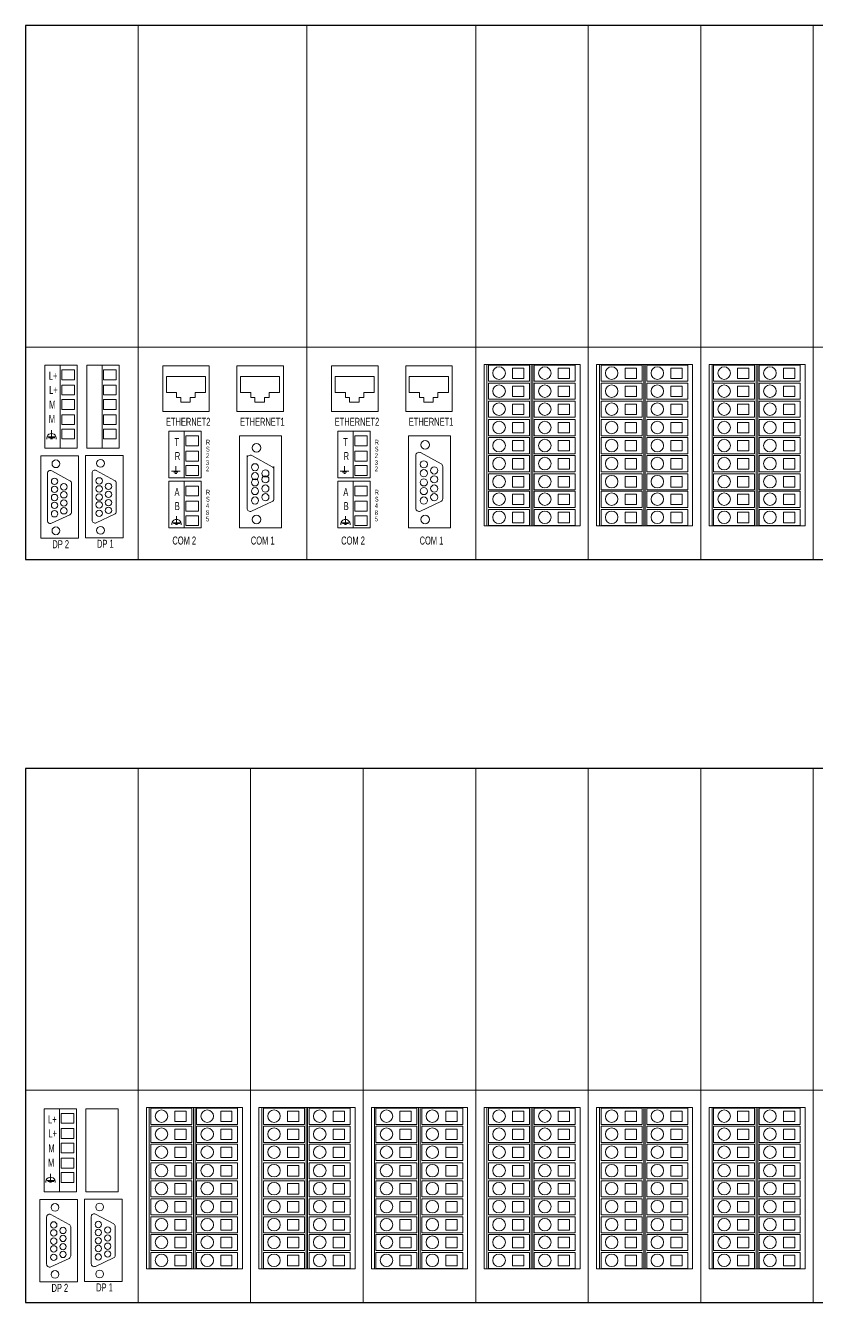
# Model space of a CAD drawing. Header units: millimetres. Extents: x 33157 to 59611, y -29750 to 1750.
# Drawn here: x 55555.8 to 55802.1, y 843 to 1240 of the extents above; entities that cross this region are included whole.
import ezdxf

# ---------------------------------------------------------------- set-up
doc = ezdxf.new("R2010")
doc.units = ezdxf.units.MM
doc.layers.get('0').update_dxf_attribs({"lineweight": 18})
doc.layers.add('细实线', color=7, linetype='Continuous', lineweight=20)
doc.styles.add('HZ', font='arial.ttf')

msp = doc.modelspace()

# ---------------------------------------------------------------- linework, layer by layer
for p, q in [((55590.8, 1240.01), (55590.8, 1074.01)), ((55643.3, 1240.01), (55643.3, 1074.01)), ((55695.8, 1240.01), (55695.8, 1074.01)), ((55730.8, 1240.01), (55730.8, 1074.01)), ((55765.8, 1240.01), (55765.8, 1074.01)), ((55765.8, 1240.01), (55765.8, 1074.01)), ((55800.8, 1240.01), (55800.8, 1074.01)), ((55555.8, 1140.01), (55975.8, 1140.01)), ((55566.62, 1134.44), (55566.62, 1108.63)), ((55579.59, 1134.44), (55579.59, 1108.63)), ((55699.3, 1134.61), (55713.05, 1134.61)), ((55699.3, 1134.61), (55699.3, 1084.47)), ((55713.05, 1134.61), (55713.05, 1084.47)), ((55713.05, 1134.61), (55726.79, 1134.61)), ((55713.53, 1134.61), (55713.53, 1084.47)), ((55734.3, 1134.61), (55734.3, 1084.47)), ((55734.3, 1134.61), (55748.05, 1134.61)), ((55748.05, 1134.61), (55761.79, 1134.61)), ((55748.05, 1134.61), (55748.05, 1084.47)), ((55748.53, 1134.61), (55748.53, 1084.47)), ((55769.3, 1134.61), (55769.3, 1084.47)), ((55769.3, 1134.61), (55783.05, 1134.61)), ((55783.05, 1134.61), (55796.79, 1134.61)), ((55783.05, 1134.61), (55783.05, 1084.47)), ((55783.53, 1134.61), (55783.53, 1084.47)), ((55611.76, 1130.92), (55599.6, 1130.92)), ((55599.6, 1130.92), (55599.6, 1125.9)), ((55611.76, 1125.9), (55611.76, 1130.92)), ((55622.65, 1130.92), (55622.65, 1125.9)), ((55634.81, 1130.92), (55622.65, 1130.92)), ((55634.81, 1125.9), (55634.81, 1130.92)), ((55652.1, 1130.92), (55652.1, 1125.9)), ((55664.26, 1130.92), (55652.1, 1130.92)), ((55664.26, 1125.9), (55664.26, 1130.92)), ((55687.31, 1130.92), (55675.15, 1130.92)), ((55675.15, 1130.92), (55675.15, 1125.9)), ((55687.31, 1125.9), (55687.31, 1130.92)), ((55599.6, 1125.9), (55602.79, 1125.9)), ((55602.79, 1125.9), (55602.79, 1124.38)), ((55602.79, 1124.38), (55604.08, 1124.38)), ((55604.08, 1124.38), (55604.08, 1122.9)), ((55607.05, 1124.38), (55608.53, 1124.38)), ((55607.05, 1122.9), (55607.05, 1124.38)), ((55608.53, 1125.9), (55611.76, 1125.9)), ((55608.53, 1124.38), (55608.53, 1125.9)), ((55622.65, 1125.9), (55625.84, 1125.9)), ((55625.84, 1125.9), (55625.84, 1124.38)), ((55625.84, 1124.38), (55627.13, 1124.38)), ((55627.13, 1124.38), (55627.13, 1122.9)), ((55630.1, 1122.9), (55630.1, 1124.38)), ((55630.1, 1124.38), (55631.58, 1124.38)), ((55631.58, 1124.38), (55631.58, 1125.9)), ((55631.58, 1125.9), (55634.81, 1125.9)), ((55652.1, 1125.9), (55655.29, 1125.9)), ((55655.29, 1125.9), (55655.29, 1124.38)), ((55655.29, 1124.38), (55656.58, 1124.38)), ((55656.58, 1124.38), (55656.58, 1122.9)), ((55659.55, 1122.9), (55659.55, 1124.38)), ((55659.55, 1124.38), (55661.03, 1124.38)), ((55661.03, 1124.38), (55661.03, 1125.9)), ((55661.03, 1125.9), (55664.26, 1125.9)), ((55675.15, 1125.9), (55678.34, 1125.9)), ((55678.34, 1125.9), (55678.34, 1124.38)), ((55678.34, 1124.38), (55679.63, 1124.38)), ((55679.63, 1124.38), (55679.63, 1122.9)), ((55682.6, 1124.38), (55684.08, 1124.38)), ((55682.6, 1122.9), (55682.6, 1124.38)), ((55684.08, 1125.9), (55687.31, 1125.9)), ((55684.08, 1124.38), (55684.08, 1125.9)), ((55604.08, 1122.9), (55607.05, 1122.9)), ((55627.13, 1122.9), (55630.1, 1122.9)), ((55656.58, 1122.9), (55659.55, 1122.9)), ((55679.63, 1122.9), (55682.6, 1122.9)), ((55562.68, 1112.13), (55565.05, 1112.13)), ((55562.95, 1111.83), (55564.87, 1111.83)), ((55563.86, 1112.13), (55563.86, 1114.19)), ((55605.16, 1113.87), (55605.16, 1099.38)), ((55657.66, 1113.87), (55657.66, 1099.38)), ((55563.55, 1111.55), (55564.19, 1111.55)), ((55624.69, 1106.33), (55624.69, 1089.93)), ((55626.17, 1106.28), (55632.53, 1102.83)), ((55677.19, 1106.33), (55677.19, 1089.93)), ((55678.67, 1107.21), (55685.03, 1103.76)), ((55562.62, 1100.75), (55562.62, 1086.07)), ((55563.94, 1101.54), (55569.63, 1098.45)), ((55576.5, 1100.89), (55576.5, 1086.2)), ((55577.82, 1101.67), (55583.52, 1098.58)), ((55603.86, 1101.48), (55601.17, 1101.48)), ((55601.88, 1101.16), (55603.16, 1101.16)), ((55602.26, 1100.71), (55602.84, 1100.71)), ((55602.52, 1103.01), (55602.52, 1101.48)), ((55602.52, 1101.48), (55603.86, 1101.48)), ((55633.05, 1092.88), (55633.05, 1102.88)), ((55656.36, 1101.48), (55653.67, 1101.48)), ((55654.38, 1101.16), (55655.66, 1101.16)), ((55654.76, 1100.71), (55655.34, 1100.71)), ((55655.02, 1103.01), (55655.02, 1101.48)), ((55655.02, 1101.48), (55656.36, 1101.48)), ((55685.55, 1092.88), (55685.55, 1102.88)), ((55570.1, 1088.72), (55570.1, 1097.66)), ((55583.98, 1088.85), (55583.98, 1097.8)), ((55600.39, 1099.38), (55610.45, 1099.38)), ((55605.16, 1098.3), (55605.16, 1083.82)), ((55652.89, 1099.38), (55662.95, 1099.38)), ((55657.66, 1098.3), (55657.66, 1083.82)), ((55626.11, 1089.02), (55632.47, 1091.98)), ((55678.61, 1089.02), (55684.97, 1091.98)), ((55577.77, 1085.39), (55583.47, 1088.04)), ((55563.89, 1085.26), (55569.58, 1087.9)), ((55601.59, 1085.43), (55603.96, 1085.43)), ((55601.86, 1085.13), (55603.78, 1085.13)), ((55602.46, 1084.85), (55603.1, 1084.85)), ((55602.77, 1085.43), (55602.77, 1087.49)), ((55654.09, 1085.43), (55656.46, 1085.43)), ((55654.36, 1085.13), (55656.28, 1085.13)), ((55654.96, 1084.85), (55655.6, 1084.85)), ((55655.27, 1085.43), (55655.27, 1087.49)), ((55600.39, 1083.82), (55610.45, 1083.82)), ((55652.89, 1083.82), (55662.95, 1083.82)), ((55555.8, 1074.01), (55593.8, 1074.01)), ((55590.8, 1008.96), (55590.8, 842.96)), ((55625.8, 1008.96), (55625.8, 842.96)), ((55660.8, 1008.96), (55660.8, 842.96)), ((55660.8, 1008.96), (55660.8, 842.96)), ((55660.8, 1008.96), (55660.8, 842.96)), ((55695.8, 1008.96), (55695.8, 842.96)), ((55730.8, 1008.96), (55730.8, 842.96)), ((55730.8, 1008.96), (55730.8, 842.96)), ((55765.8, 1008.96), (55765.8, 842.96)), ((55800.8, 1008.96), (55800.8, 842.96)), ((55800.8, 1008.96), (55800.8, 842.96)), ((55555.8, 908.96), (55940.8, 908.96)), ((55566.36, 903.22), (55566.36, 877.41)), ((55594.3, 903.55), (55594.3, 853.41)), ((55594.3, 903.55), (55608.05, 903.55)), ((55608.05, 903.55), (55621.79, 903.55)), ((55608.05, 903.55), (55608.05, 853.41)), ((55608.53, 903.55), (55608.53, 853.41)), ((55629.3, 903.55), (55643.05, 903.55)), ((55629.3, 903.55), (55629.3, 853.41)), ((55643.05, 903.55), (55643.05, 853.41)), ((55643.05, 903.55), (55656.79, 903.55)), ((55643.53, 903.55), (55643.53, 853.41)), ((55664.3, 903.55), (55678.05, 903.55)), ((55664.3, 903.55), (55664.3, 853.41)), ((55678.05, 903.55), (55678.05, 853.41)), ((55678.05, 903.55), (55691.79, 903.55)), ((55678.53, 903.55), (55678.53, 853.41)), ((55699.3, 903.55), (55699.3, 853.41)), ((55699.3, 903.55), (55713.05, 903.55)), ((55713.05, 903.55), (55726.79, 903.55)), ((55713.05, 903.55), (55713.05, 853.41)), ((55713.53, 903.55), (55713.53, 853.41)), ((55734.3, 903.55), (55734.3, 853.41)), ((55734.3, 903.55), (55748.05, 903.55)), ((55748.05, 903.55), (55761.79, 903.55)), ((55748.05, 903.55), (55748.05, 853.41)), ((55748.53, 903.55), (55748.53, 853.41)), ((55769.3, 903.55), (55769.3, 853.41)), ((55769.3, 903.55), (55783.05, 903.55)), ((55783.05, 903.55), (55796.79, 903.55)), ((55783.05, 903.55), (55783.05, 853.41)), ((55783.53, 903.55), (55783.53, 853.41)), ((55563.6, 880.91), (55563.6, 882.97)), ((55562.42, 880.91), (55564.8, 880.91)), ((55562.69, 880.61), (55564.61, 880.61)), ((55563.29, 880.33), (55563.93, 880.33)), ((55563.68, 870.32), (55569.38, 867.23)), ((55576.24, 869.66), (55576.24, 854.98)), ((55577.57, 870.45), (55583.26, 867.36)), ((55562.36, 869.53), (55562.36, 854.85)), ((55569.84, 857.49), (55569.84, 866.44)), ((55583.73, 857.63), (55583.73, 866.57)), ((55563.63, 854.03), (55569.33, 856.68)), ((55577.52, 854.17), (55583.21, 856.82)), ((55555.8, 842.96), (55593.8, 842.96))]:
    msp.add_line(p, q)
at = {"lineweight": 30}
for points in [[(55975.8, 1240.01), (55555.8, 1240.01), (55555.8, 1074.01), (55975.8, 1074.01)], [(55940.8, 1008.96), (55555.8, 1008.96), (55555.8, 842.96), (55940.8, 842.96)]]:
    msp.add_lwpolyline(points, dxfattribs=at)
for points in [[(55561.85, 1134.44), (55561.85, 1108.63), (55571.91, 1108.63), (55571.91, 1134.44)], [(55567.13, 1132.97), (55567.13, 1129.9), (55571.06, 1129.9), (55571.06, 1132.97)], [(55574.82, 1134.44), (55574.82, 1108.63), (55584.89, 1108.63), (55584.89, 1134.44)], [(55580.1, 1132.97), (55580.1, 1129.9), (55584.03, 1129.9), (55584.03, 1132.97)], [(55598.51, 1134.18), (55598.51, 1119.96), (55612.93, 1119.96), (55612.93, 1134.18)], [(55621.56, 1134.18), (55621.56, 1119.96), (55635.98, 1119.96), (55635.98, 1134.18)], [(55651.01, 1134.18), (55651.01, 1119.96), (55665.43, 1119.96), (55665.43, 1134.18)], [(55674.06, 1134.18), (55674.06, 1119.96), (55688.48, 1119.96), (55688.48, 1134.18)], [(55698.39, 1134.61), (55698.39, 1084.47), (55728.27, 1084.47), (55728.27, 1134.61)], [(55699.78, 1134.4), (55699.78, 1129.4), (55712.53, 1129.4), (55712.53, 1134.4)], [(55707.26, 1133.5), (55707.26, 1130.25), (55710.78, 1130.25), (55710.78, 1133.5)], [(55714.01, 1134.4), (55714.01, 1129.4), (55726.76, 1129.4), (55726.76, 1134.4)], [(55721.49, 1133.5), (55721.49, 1130.25), (55725.01, 1130.25), (55725.01, 1133.5)], [(55733.39, 1134.61), (55733.39, 1084.47), (55763.27, 1084.47), (55763.27, 1134.61)], [(55734.78, 1134.4), (55734.78, 1129.4), (55747.53, 1129.4), (55747.53, 1134.4)], [(55742.26, 1133.5), (55742.26, 1130.25), (55745.78, 1130.25), (55745.78, 1133.5)], [(55749.01, 1134.4), (55749.01, 1129.4), (55761.76, 1129.4), (55761.76, 1134.4)], [(55756.49, 1133.5), (55756.49, 1130.25), (55760.01, 1130.25), (55760.01, 1133.5)], [(55768.39, 1134.61), (55768.39, 1084.47), (55798.27, 1084.47), (55798.27, 1134.61)], [(55769.78, 1134.4), (55769.78, 1129.4), (55782.53, 1129.4), (55782.53, 1134.4)], [(55777.26, 1133.5), (55777.26, 1130.25), (55780.78, 1130.25), (55780.78, 1133.5)], [(55784.01, 1134.4), (55784.01, 1129.4), (55796.76, 1129.4), (55796.76, 1134.4)], [(55791.49, 1133.5), (55791.49, 1130.25), (55795.01, 1130.25), (55795.01, 1133.5)], [(55567.13, 1128.23), (55567.13, 1125.15), (55571.06, 1125.15), (55571.06, 1128.23)], [(55580.1, 1128.23), (55580.1, 1125.15), (55584.03, 1125.15), (55584.03, 1128.23)], [(55699.78, 1128.8), (55699.78, 1123.8), (55712.53, 1123.8), (55712.53, 1128.8)], [(55707.26, 1127.9), (55707.26, 1124.65), (55710.78, 1124.65), (55710.78, 1127.9)], [(55714.01, 1128.8), (55714.01, 1123.8), (55726.76, 1123.8), (55726.76, 1128.8)], [(55721.49, 1127.9), (55721.49, 1124.65), (55725.01, 1124.65), (55725.01, 1127.9)], [(55734.78, 1128.8), (55734.78, 1123.8), (55747.53, 1123.8), (55747.53, 1128.8)], [(55742.26, 1127.9), (55742.26, 1124.65), (55745.78, 1124.65), (55745.78, 1127.9)], [(55749.01, 1128.8), (55749.01, 1123.8), (55761.76, 1123.8), (55761.76, 1128.8)], [(55756.49, 1127.9), (55756.49, 1124.65), (55760.01, 1124.65), (55760.01, 1127.9)], [(55769.78, 1128.8), (55769.78, 1123.8), (55782.53, 1123.8), (55782.53, 1128.8)], [(55777.26, 1127.9), (55777.26, 1124.65), (55780.78, 1124.65), (55780.78, 1127.9)], [(55784.01, 1128.8), (55784.01, 1123.8), (55796.76, 1123.8), (55796.76, 1128.8)], [(55791.49, 1127.9), (55791.49, 1124.65), (55795.01, 1124.65), (55795.01, 1127.9)], [(55567.13, 1123.74), (55567.13, 1120.67), (55571.06, 1120.67), (55571.06, 1123.74)], [(55580.1, 1123.74), (55580.1, 1120.67), (55584.03, 1120.67), (55584.03, 1123.74)], [(55699.78, 1123.2), (55699.78, 1118.2), (55712.53, 1118.2), (55712.53, 1123.2)], [(55707.26, 1122.3), (55707.26, 1119.05), (55710.78, 1119.05), (55710.78, 1122.3)], [(55714.01, 1123.2), (55714.01, 1118.2), (55726.76, 1118.2), (55726.76, 1123.2)], [(55721.49, 1122.3), (55721.49, 1119.05), (55725.01, 1119.05), (55725.01, 1122.3)], [(55734.78, 1123.2), (55734.78, 1118.2), (55747.53, 1118.2), (55747.53, 1123.2)], [(55742.26, 1122.3), (55742.26, 1119.05), (55745.78, 1119.05), (55745.78, 1122.3)], [(55749.01, 1123.2), (55749.01, 1118.2), (55761.76, 1118.2), (55761.76, 1123.2)], [(55756.49, 1122.3), (55756.49, 1119.05), (55760.01, 1119.05), (55760.01, 1122.3)], [(55769.78, 1123.2), (55769.78, 1118.2), (55782.53, 1118.2), (55782.53, 1123.2)], [(55777.26, 1122.3), (55777.26, 1119.05), (55780.78, 1119.05), (55780.78, 1122.3)], [(55784.01, 1123.2), (55784.01, 1118.2), (55796.76, 1118.2), (55796.76, 1123.2)], [(55791.49, 1122.3), (55791.49, 1119.05), (55795.01, 1119.05), (55795.01, 1122.3)], [(55567.13, 1119), (55567.13, 1115.92), (55571.06, 1115.92), (55571.06, 1119)], [(55580.1, 1119), (55580.1, 1115.92), (55584.03, 1115.92), (55584.03, 1119)], [(55699.78, 1117.47), (55699.78, 1112.47), (55712.53, 1112.47), (55712.53, 1117.47)], [(55707.26, 1116.57), (55707.26, 1113.32), (55710.78, 1113.32), (55710.78, 1116.57)], [(55714.01, 1117.47), (55714.01, 1112.47), (55726.76, 1112.47), (55726.76, 1117.47)], [(55721.49, 1116.57), (55721.49, 1113.32), (55725.01, 1113.32), (55725.01, 1116.57)], [(55734.78, 1117.47), (55734.78, 1112.47), (55747.53, 1112.47), (55747.53, 1117.47)], [(55742.26, 1116.57), (55742.26, 1113.32), (55745.78, 1113.32), (55745.78, 1116.57)], [(55749.01, 1117.47), (55749.01, 1112.47), (55761.76, 1112.47), (55761.76, 1117.47)], [(55756.49, 1116.57), (55756.49, 1113.32), (55760.01, 1113.32), (55760.01, 1116.57)], [(55769.78, 1117.47), (55769.78, 1112.47), (55782.53, 1112.47), (55782.53, 1117.47)], [(55777.26, 1116.57), (55777.26, 1113.32), (55780.78, 1113.32), (55780.78, 1116.57)], [(55784.01, 1117.47), (55784.01, 1112.47), (55796.76, 1112.47), (55796.76, 1117.47)], [(55791.49, 1116.57), (55791.49, 1113.32), (55795.01, 1113.32), (55795.01, 1116.57)], [(55567.13, 1114.56), (55567.13, 1111.48), (55571.06, 1111.48), (55571.06, 1114.56)], [(55580.1, 1114.56), (55580.1, 1111.48), (55584.03, 1111.48), (55584.03, 1114.56)], [(55605.67, 1112.4), (55605.67, 1109.32), (55609.6, 1109.32), (55609.6, 1112.4)], [(55622.37, 1112.42), (55635.45, 1112.42), (55635.45, 1083.82), (55622.37, 1083.82)], [(55658.17, 1112.4), (55658.17, 1109.32), (55662.1, 1109.32), (55662.1, 1112.4)], [(55674.87, 1112.42), (55687.95, 1112.42), (55687.95, 1083.82), (55674.87, 1083.82)], [(55699.78, 1111.87), (55699.78, 1106.87), (55712.53, 1106.87), (55712.53, 1111.87)], [(55714.01, 1111.87), (55714.01, 1106.87), (55726.76, 1106.87), (55726.76, 1111.87)], [(55734.78, 1111.87), (55734.78, 1106.87), (55747.53, 1106.87), (55747.53, 1111.87)], [(55749.01, 1111.87), (55749.01, 1106.87), (55761.76, 1106.87), (55761.76, 1111.87)], [(55769.78, 1111.87), (55769.78, 1106.87), (55782.53, 1106.87), (55782.53, 1111.87)], [(55784.01, 1111.87), (55784.01, 1106.87), (55796.76, 1106.87), (55796.76, 1111.87)], [(55707.26, 1110.97), (55707.26, 1107.72), (55710.78, 1107.72), (55710.78, 1110.97)], [(55721.49, 1110.97), (55721.49, 1107.72), (55725.01, 1107.72), (55725.01, 1110.97)], [(55742.26, 1110.97), (55742.26, 1107.72), (55745.78, 1107.72), (55745.78, 1110.97)], [(55756.49, 1110.97), (55756.49, 1107.72), (55760.01, 1107.72), (55760.01, 1110.97)], [(55777.26, 1110.97), (55777.26, 1107.72), (55780.78, 1107.72), (55780.78, 1110.97)], [(55791.49, 1110.97), (55791.49, 1107.72), (55795.01, 1107.72), (55795.01, 1110.97)], [(55560.54, 1106.21), (55572.25, 1106.21), (55572.25, 1080.6), (55560.54, 1080.6)], [(55574.42, 1106.34), (55586.13, 1106.34), (55586.13, 1080.73), (55574.42, 1080.73)], [(55605.67, 1107.65), (55605.67, 1104.58), (55609.6, 1104.58), (55609.6, 1107.65)], [(55658.17, 1107.65), (55658.17, 1104.58), (55662.1, 1104.58), (55662.1, 1107.65)], [(55699.78, 1106.27), (55699.78, 1101.27), (55712.53, 1101.27), (55712.53, 1106.27)], [(55707.26, 1105.37), (55707.26, 1102.12), (55710.78, 1102.12), (55710.78, 1105.37)], [(55714.01, 1106.27), (55714.01, 1101.27), (55726.76, 1101.27), (55726.76, 1106.27)], [(55721.49, 1105.37), (55721.49, 1102.12), (55725.01, 1102.12), (55725.01, 1105.37)], [(55734.78, 1106.27), (55734.78, 1101.27), (55747.53, 1101.27), (55747.53, 1106.27)], [(55742.26, 1105.37), (55742.26, 1102.12), (55745.78, 1102.12), (55745.78, 1105.37)], [(55749.01, 1106.27), (55749.01, 1101.27), (55761.76, 1101.27), (55761.76, 1106.27)], [(55756.49, 1105.37), (55756.49, 1102.12), (55760.01, 1102.12), (55760.01, 1105.37)], [(55769.78, 1106.27), (55769.78, 1101.27), (55782.53, 1101.27), (55782.53, 1106.27)], [(55777.26, 1105.37), (55777.26, 1102.12), (55780.78, 1102.12), (55780.78, 1105.37)], [(55784.01, 1106.27), (55784.01, 1101.27), (55796.76, 1101.27), (55796.76, 1106.27)], [(55791.49, 1105.37), (55791.49, 1102.12), (55795.01, 1102.12), (55795.01, 1105.37)], [(55605.67, 1103.17), (55605.67, 1100.09), (55609.6, 1100.09), (55609.6, 1103.17)], [(55658.17, 1103.17), (55658.17, 1100.09), (55662.1, 1100.09), (55662.1, 1103.17)], [(55699.78, 1100.66), (55699.78, 1095.66), (55712.53, 1095.66), (55712.53, 1100.66)], [(55714.01, 1100.66), (55714.01, 1095.66), (55726.76, 1095.66), (55726.76, 1100.66)], [(55734.78, 1100.66), (55734.78, 1095.66), (55747.53, 1095.66), (55747.53, 1100.66)], [(55749.01, 1100.66), (55749.01, 1095.66), (55761.76, 1095.66), (55761.76, 1100.66)], [(55769.78, 1100.66), (55769.78, 1095.66), (55782.53, 1095.66), (55782.53, 1100.66)], [(55784.01, 1100.66), (55784.01, 1095.66), (55796.76, 1095.66), (55796.76, 1100.66)], [(55605.67, 1096.83), (55605.67, 1093.76), (55609.6, 1093.76), (55609.6, 1096.83)], [(55658.17, 1096.83), (55658.17, 1093.76), (55662.1, 1093.76), (55662.1, 1096.83)], [(55707.26, 1099.76), (55707.26, 1096.51), (55710.78, 1096.51), (55710.78, 1099.76)], [(55721.49, 1099.76), (55721.49, 1096.51), (55725.01, 1096.51), (55725.01, 1099.76)], [(55742.26, 1099.76), (55742.26, 1096.51), (55745.78, 1096.51), (55745.78, 1099.76)], [(55756.49, 1099.76), (55756.49, 1096.51), (55760.01, 1096.51), (55760.01, 1099.76)], [(55777.26, 1099.76), (55777.26, 1096.51), (55780.78, 1096.51), (55780.78, 1099.76)], [(55791.49, 1099.76), (55791.49, 1096.51), (55795.01, 1096.51), (55795.01, 1099.76)], [(55605.67, 1092.09), (55605.67, 1089.01), (55609.6, 1089.01), (55609.6, 1092.09)], [(55658.17, 1092.09), (55658.17, 1089.01), (55662.1, 1089.01), (55662.1, 1092.09)], [(55699.78, 1095.19), (55699.78, 1090.19), (55712.53, 1090.19), (55712.53, 1095.19)], [(55707.26, 1094.3), (55707.26, 1091.04), (55710.78, 1091.04), (55710.78, 1094.3)], [(55714.01, 1095.19), (55714.01, 1090.19), (55726.76, 1090.19), (55726.76, 1095.19)], [(55721.49, 1094.3), (55721.49, 1091.04), (55725.01, 1091.04), (55725.01, 1094.3)], [(55734.78, 1095.19), (55734.78, 1090.19), (55747.53, 1090.19), (55747.53, 1095.19)], [(55742.26, 1094.3), (55742.26, 1091.04), (55745.78, 1091.04), (55745.78, 1094.3)], [(55749.01, 1095.19), (55749.01, 1090.19), (55761.76, 1090.19), (55761.76, 1095.19)], [(55756.49, 1094.3), (55756.49, 1091.04), (55760.01, 1091.04), (55760.01, 1094.3)], [(55769.78, 1095.19), (55769.78, 1090.19), (55782.53, 1090.19), (55782.53, 1095.19)], [(55777.26, 1094.3), (55777.26, 1091.04), (55780.78, 1091.04), (55780.78, 1094.3)], [(55784.01, 1095.19), (55784.01, 1090.19), (55796.76, 1090.19), (55796.76, 1095.19)], [(55791.49, 1094.3), (55791.49, 1091.04), (55795.01, 1091.04), (55795.01, 1094.3)], [(55699.78, 1089.57), (55699.78, 1084.57), (55712.53, 1084.57), (55712.53, 1089.57)], [(55707.26, 1088.67), (55707.26, 1085.42), (55710.78, 1085.42), (55710.78, 1088.67)], [(55714.01, 1089.57), (55714.01, 1084.57), (55726.76, 1084.57), (55726.76, 1089.57)], [(55721.49, 1088.67), (55721.49, 1085.42), (55725.01, 1085.42), (55725.01, 1088.67)], [(55734.78, 1089.57), (55734.78, 1084.57), (55747.53, 1084.57), (55747.53, 1089.57)], [(55742.26, 1088.67), (55742.26, 1085.42), (55745.78, 1085.42), (55745.78, 1088.67)], [(55749.01, 1089.57), (55749.01, 1084.57), (55761.76, 1084.57), (55761.76, 1089.57)], [(55756.49, 1088.67), (55756.49, 1085.42), (55760.01, 1085.42), (55760.01, 1088.67)], [(55769.78, 1089.57), (55769.78, 1084.57), (55782.53, 1084.57), (55782.53, 1089.57)], [(55777.26, 1088.67), (55777.26, 1085.42), (55780.78, 1085.42), (55780.78, 1088.67)], [(55784.01, 1089.57), (55784.01, 1084.57), (55796.76, 1084.57), (55796.76, 1089.57)], [(55791.49, 1088.67), (55791.49, 1085.42), (55795.01, 1085.42), (55795.01, 1088.67)], [(55605.67, 1087.6), (55605.67, 1084.53), (55609.6, 1084.53), (55609.6, 1087.6)], [(55658.17, 1087.6), (55658.17, 1084.53), (55662.1, 1084.53), (55662.1, 1087.6)], [(55561.59, 903.22), (55561.59, 877.41), (55571.66, 877.41), (55571.66, 903.22)], [(55566.87, 901.75), (55566.87, 898.67), (55570.8, 898.67), (55570.8, 901.75)], [(55574.57, 903.22), (55574.57, 877.41), (55584.63, 877.41), (55584.63, 903.22)], [(55593.39, 903.55), (55593.39, 853.41), (55623.27, 853.41), (55623.27, 903.55)], [(55594.78, 903.35), (55594.78, 898.35), (55607.53, 898.35), (55607.53, 903.35)], [(55602.26, 902.45), (55602.26, 899.2), (55605.78, 899.2), (55605.78, 902.45)], [(55609.01, 903.35), (55609.01, 898.35), (55621.76, 898.35), (55621.76, 903.35)], [(55616.49, 902.45), (55616.49, 899.2), (55620.01, 899.2), (55620.01, 902.45)], [(55628.39, 903.55), (55628.39, 853.41), (55658.27, 853.41), (55658.27, 903.55)], [(55629.78, 903.35), (55629.78, 898.35), (55642.53, 898.35), (55642.53, 903.35)], [(55637.26, 902.45), (55637.26, 899.2), (55640.78, 899.2), (55640.78, 902.45)], [(55644.01, 903.35), (55644.01, 898.35), (55656.76, 898.35), (55656.76, 903.35)], [(55651.49, 902.45), (55651.49, 899.2), (55655.01, 899.2), (55655.01, 902.45)], [(55663.39, 903.55), (55663.39, 853.41), (55693.27, 853.41), (55693.27, 903.55)], [(55664.78, 903.35), (55664.78, 898.35), (55677.53, 898.35), (55677.53, 903.35)], [(55672.26, 902.45), (55672.26, 899.2), (55675.78, 899.2), (55675.78, 902.45)], [(55679.01, 903.35), (55679.01, 898.35), (55691.76, 898.35), (55691.76, 903.35)], [(55686.49, 902.45), (55686.49, 899.2), (55690.01, 899.2), (55690.01, 902.45)], [(55698.39, 903.55), (55698.39, 853.41), (55728.27, 853.41), (55728.27, 903.55)], [(55699.78, 903.35), (55699.78, 898.35), (55712.53, 898.35), (55712.53, 903.35)], [(55707.26, 902.45), (55707.26, 899.2), (55710.78, 899.2), (55710.78, 902.45)], [(55714.01, 903.35), (55714.01, 898.35), (55726.76, 898.35), (55726.76, 903.35)], [(55721.49, 902.45), (55721.49, 899.2), (55725.01, 899.2), (55725.01, 902.45)], [(55733.39, 903.55), (55733.39, 853.41), (55763.27, 853.41), (55763.27, 903.55)], [(55734.78, 903.35), (55734.78, 898.35), (55747.53, 898.35), (55747.53, 903.35)], [(55742.26, 902.45), (55742.26, 899.2), (55745.78, 899.2), (55745.78, 902.45)], [(55749.01, 903.35), (55749.01, 898.35), (55761.76, 898.35), (55761.76, 903.35)], [(55756.49, 902.45), (55756.49, 899.2), (55760.01, 899.2), (55760.01, 902.45)], [(55768.39, 903.55), (55768.39, 853.41), (55798.27, 853.41), (55798.27, 903.55)], [(55769.78, 903.35), (55769.78, 898.35), (55782.53, 898.35), (55782.53, 903.35)], [(55777.26, 902.45), (55777.26, 899.2), (55780.78, 899.2), (55780.78, 902.45)], [(55784.01, 903.35), (55784.01, 898.35), (55796.76, 898.35), (55796.76, 903.35)], [(55791.49, 902.45), (55791.49, 899.2), (55795.01, 899.2), (55795.01, 902.45)], [(55594.78, 897.75), (55594.78, 892.75), (55607.53, 892.75), (55607.53, 897.75)], [(55609.01, 897.75), (55609.01, 892.75), (55621.76, 892.75), (55621.76, 897.75)], [(55629.78, 897.75), (55629.78, 892.75), (55642.53, 892.75), (55642.53, 897.75)], [(55644.01, 897.75), (55644.01, 892.75), (55656.76, 892.75), (55656.76, 897.75)], [(55664.78, 897.75), (55664.78, 892.75), (55677.53, 892.75), (55677.53, 897.75)], [(55679.01, 897.75), (55679.01, 892.75), (55691.76, 892.75), (55691.76, 897.75)], [(55699.78, 897.75), (55699.78, 892.75), (55712.53, 892.75), (55712.53, 897.75)], [(55714.01, 897.75), (55714.01, 892.75), (55726.76, 892.75), (55726.76, 897.75)], [(55734.78, 897.75), (55734.78, 892.75), (55747.53, 892.75), (55747.53, 897.75)], [(55749.01, 897.75), (55749.01, 892.75), (55761.76, 892.75), (55761.76, 897.75)], [(55769.78, 897.75), (55769.78, 892.75), (55782.53, 892.75), (55782.53, 897.75)], [(55784.01, 897.75), (55784.01, 892.75), (55796.76, 892.75), (55796.76, 897.75)], [(55566.87, 897.01), (55566.87, 893.93), (55570.8, 893.93), (55570.8, 897.01)], [(55602.26, 896.85), (55602.26, 893.6), (55605.78, 893.6), (55605.78, 896.85)], [(55616.49, 896.85), (55616.49, 893.6), (55620.01, 893.6), (55620.01, 896.85)], [(55637.26, 896.85), (55637.26, 893.6), (55640.78, 893.6), (55640.78, 896.85)], [(55651.49, 896.85), (55651.49, 893.6), (55655.01, 893.6), (55655.01, 896.85)], [(55672.26, 896.85), (55672.26, 893.6), (55675.78, 893.6), (55675.78, 896.85)], [(55686.49, 896.85), (55686.49, 893.6), (55690.01, 893.6), (55690.01, 896.85)], [(55707.26, 896.85), (55707.26, 893.6), (55710.78, 893.6), (55710.78, 896.85)], [(55721.49, 896.85), (55721.49, 893.6), (55725.01, 893.6), (55725.01, 896.85)], [(55742.26, 896.85), (55742.26, 893.6), (55745.78, 893.6), (55745.78, 896.85)], [(55756.49, 896.85), (55756.49, 893.6), (55760.01, 893.6), (55760.01, 896.85)], [(55777.26, 896.85), (55777.26, 893.6), (55780.78, 893.6), (55780.78, 896.85)], [(55791.49, 896.85), (55791.49, 893.6), (55795.01, 893.6), (55795.01, 896.85)], [(55566.87, 892.52), (55566.87, 889.45), (55570.8, 889.45), (55570.8, 892.52)], [(55594.78, 892.15), (55594.78, 887.15), (55607.53, 887.15), (55607.53, 892.15)], [(55602.26, 891.25), (55602.26, 888), (55605.78, 888), (55605.78, 891.25)], [(55609.01, 892.15), (55609.01, 887.15), (55621.76, 887.15), (55621.76, 892.15)], [(55616.49, 891.25), (55616.49, 888), (55620.01, 888), (55620.01, 891.25)], [(55629.78, 892.15), (55629.78, 887.15), (55642.53, 887.15), (55642.53, 892.15)], [(55637.26, 891.25), (55637.26, 888), (55640.78, 888), (55640.78, 891.25)], [(55644.01, 892.15), (55644.01, 887.15), (55656.76, 887.15), (55656.76, 892.15)], [(55651.49, 891.25), (55651.49, 888), (55655.01, 888), (55655.01, 891.25)], [(55664.78, 892.15), (55664.78, 887.15), (55677.53, 887.15), (55677.53, 892.15)], [(55672.26, 891.25), (55672.26, 888), (55675.78, 888), (55675.78, 891.25)], [(55679.01, 892.15), (55679.01, 887.15), (55691.76, 887.15), (55691.76, 892.15)], [(55686.49, 891.25), (55686.49, 888), (55690.01, 888), (55690.01, 891.25)], [(55699.78, 892.15), (55699.78, 887.15), (55712.53, 887.15), (55712.53, 892.15)], [(55707.26, 891.25), (55707.26, 888), (55710.78, 888), (55710.78, 891.25)], [(55714.01, 892.15), (55714.01, 887.15), (55726.76, 887.15), (55726.76, 892.15)], [(55721.49, 891.25), (55721.49, 888), (55725.01, 888), (55725.01, 891.25)], [(55734.78, 892.15), (55734.78, 887.15), (55747.53, 887.15), (55747.53, 892.15)], [(55742.26, 891.25), (55742.26, 888), (55745.78, 888), (55745.78, 891.25)], [(55749.01, 892.15), (55749.01, 887.15), (55761.76, 887.15), (55761.76, 892.15)], [(55756.49, 891.25), (55756.49, 888), (55760.01, 888), (55760.01, 891.25)], [(55769.78, 892.15), (55769.78, 887.15), (55782.53, 887.15), (55782.53, 892.15)], [(55777.26, 891.25), (55777.26, 888), (55780.78, 888), (55780.78, 891.25)], [(55784.01, 892.15), (55784.01, 887.15), (55796.76, 887.15), (55796.76, 892.15)], [(55791.49, 891.25), (55791.49, 888), (55795.01, 888), (55795.01, 891.25)], [(55566.87, 887.78), (55566.87, 884.7), (55570.8, 884.7), (55570.8, 887.78)], [(55594.78, 886.42), (55594.78, 881.42), (55607.53, 881.42), (55607.53, 886.42)], [(55602.26, 885.52), (55602.26, 882.27), (55605.78, 882.27), (55605.78, 885.52)], [(55609.01, 886.42), (55609.01, 881.42), (55621.76, 881.42), (55621.76, 886.42)], [(55616.49, 885.52), (55616.49, 882.27), (55620.01, 882.27), (55620.01, 885.52)], [(55629.78, 886.42), (55629.78, 881.42), (55642.53, 881.42), (55642.53, 886.42)], [(55637.26, 885.52), (55637.26, 882.27), (55640.78, 882.27), (55640.78, 885.52)], [(55644.01, 886.42), (55644.01, 881.42), (55656.76, 881.42), (55656.76, 886.42)], [(55651.49, 885.52), (55651.49, 882.27), (55655.01, 882.27), (55655.01, 885.52)], [(55664.78, 886.42), (55664.78, 881.42), (55677.53, 881.42), (55677.53, 886.42)], [(55672.26, 885.52), (55672.26, 882.27), (55675.78, 882.27), (55675.78, 885.52)], [(55679.01, 886.42), (55679.01, 881.42), (55691.76, 881.42), (55691.76, 886.42)], [(55686.49, 885.52), (55686.49, 882.27), (55690.01, 882.27), (55690.01, 885.52)], [(55699.78, 886.42), (55699.78, 881.42), (55712.53, 881.42), (55712.53, 886.42)], [(55707.26, 885.52), (55707.26, 882.27), (55710.78, 882.27), (55710.78, 885.52)], [(55714.01, 886.42), (55714.01, 881.42), (55726.76, 881.42), (55726.76, 886.42)], [(55721.49, 885.52), (55721.49, 882.27), (55725.01, 882.27), (55725.01, 885.52)], [(55734.78, 886.42), (55734.78, 881.42), (55747.53, 881.42), (55747.53, 886.42)], [(55742.26, 885.52), (55742.26, 882.27), (55745.78, 882.27), (55745.78, 885.52)], [(55749.01, 886.42), (55749.01, 881.42), (55761.76, 881.42), (55761.76, 886.42)], [(55756.49, 885.52), (55756.49, 882.27), (55760.01, 882.27), (55760.01, 885.52)], [(55769.78, 886.42), (55769.78, 881.42), (55782.53, 881.42), (55782.53, 886.42)], [(55777.26, 885.52), (55777.26, 882.27), (55780.78, 882.27), (55780.78, 885.52)], [(55784.01, 886.42), (55784.01, 881.42), (55796.76, 881.42), (55796.76, 886.42)], [(55791.49, 885.52), (55791.49, 882.27), (55795.01, 882.27), (55795.01, 885.52)], [(55566.87, 883.34), (55566.87, 880.26), (55570.8, 880.26), (55570.8, 883.34)], [(55594.78, 880.82), (55594.78, 875.82), (55607.53, 875.82), (55607.53, 880.82)], [(55602.26, 879.92), (55602.26, 876.67), (55605.78, 876.67), (55605.78, 879.92)], [(55609.01, 880.82), (55609.01, 875.82), (55621.76, 875.82), (55621.76, 880.82)], [(55616.49, 879.92), (55616.49, 876.67), (55620.01, 876.67), (55620.01, 879.92)], [(55629.78, 880.82), (55629.78, 875.82), (55642.53, 875.82), (55642.53, 880.82)], [(55637.26, 879.92), (55637.26, 876.67), (55640.78, 876.67), (55640.78, 879.92)], [(55644.01, 880.82), (55644.01, 875.82), (55656.76, 875.82), (55656.76, 880.82)], [(55651.49, 879.92), (55651.49, 876.67), (55655.01, 876.67), (55655.01, 879.92)], [(55664.78, 880.82), (55664.78, 875.82), (55677.53, 875.82), (55677.53, 880.82)], [(55672.26, 879.92), (55672.26, 876.67), (55675.78, 876.67), (55675.78, 879.92)], [(55679.01, 880.82), (55679.01, 875.82), (55691.76, 875.82), (55691.76, 880.82)], [(55686.49, 879.92), (55686.49, 876.67), (55690.01, 876.67), (55690.01, 879.92)], [(55699.78, 880.82), (55699.78, 875.82), (55712.53, 875.82), (55712.53, 880.82)], [(55707.26, 879.92), (55707.26, 876.67), (55710.78, 876.67), (55710.78, 879.92)], [(55714.01, 880.82), (55714.01, 875.82), (55726.76, 875.82), (55726.76, 880.82)], [(55721.49, 879.92), (55721.49, 876.67), (55725.01, 876.67), (55725.01, 879.92)], [(55734.78, 880.82), (55734.78, 875.82), (55747.53, 875.82), (55747.53, 880.82)], [(55742.26, 879.92), (55742.26, 876.67), (55745.78, 876.67), (55745.78, 879.92)], [(55749.01, 880.82), (55749.01, 875.82), (55761.76, 875.82), (55761.76, 880.82)], [(55756.49, 879.92), (55756.49, 876.67), (55760.01, 876.67), (55760.01, 879.92)], [(55769.78, 880.82), (55769.78, 875.82), (55782.53, 875.82), (55782.53, 880.82)], [(55777.26, 879.92), (55777.26, 876.67), (55780.78, 876.67), (55780.78, 879.92)], [(55784.01, 880.82), (55784.01, 875.82), (55796.76, 875.82), (55796.76, 880.82)], [(55791.49, 879.92), (55791.49, 876.67), (55795.01, 876.67), (55795.01, 879.92)], [(55560.28, 874.99), (55571.99, 874.99), (55571.99, 849.38), (55560.28, 849.38)], [(55574.16, 875.12), (55585.87, 875.12), (55585.87, 849.51), (55574.16, 849.51)], [(55594.78, 875.22), (55594.78, 870.22), (55607.53, 870.22), (55607.53, 875.22)], [(55602.26, 874.32), (55602.26, 871.07), (55605.78, 871.07), (55605.78, 874.32)], [(55609.01, 875.22), (55609.01, 870.22), (55621.76, 870.22), (55621.76, 875.22)], [(55616.49, 874.32), (55616.49, 871.07), (55620.01, 871.07), (55620.01, 874.32)], [(55629.78, 875.22), (55629.78, 870.22), (55642.53, 870.22), (55642.53, 875.22)], [(55637.26, 874.32), (55637.26, 871.07), (55640.78, 871.07), (55640.78, 874.32)], [(55644.01, 875.22), (55644.01, 870.22), (55656.76, 870.22), (55656.76, 875.22)], [(55651.49, 874.32), (55651.49, 871.07), (55655.01, 871.07), (55655.01, 874.32)], [(55664.78, 875.22), (55664.78, 870.22), (55677.53, 870.22), (55677.53, 875.22)], [(55672.26, 874.32), (55672.26, 871.07), (55675.78, 871.07), (55675.78, 874.32)], [(55679.01, 875.22), (55679.01, 870.22), (55691.76, 870.22), (55691.76, 875.22)], [(55686.49, 874.32), (55686.49, 871.07), (55690.01, 871.07), (55690.01, 874.32)], [(55699.78, 875.22), (55699.78, 870.22), (55712.53, 870.22), (55712.53, 875.22)], [(55707.26, 874.32), (55707.26, 871.07), (55710.78, 871.07), (55710.78, 874.32)], [(55714.01, 875.22), (55714.01, 870.22), (55726.76, 870.22), (55726.76, 875.22)], [(55721.49, 874.32), (55721.49, 871.07), (55725.01, 871.07), (55725.01, 874.32)], [(55734.78, 875.22), (55734.78, 870.22), (55747.53, 870.22), (55747.53, 875.22)], [(55742.26, 874.32), (55742.26, 871.07), (55745.78, 871.07), (55745.78, 874.32)], [(55749.01, 875.22), (55749.01, 870.22), (55761.76, 870.22), (55761.76, 875.22)], [(55756.49, 874.32), (55756.49, 871.07), (55760.01, 871.07), (55760.01, 874.32)], [(55769.78, 875.22), (55769.78, 870.22), (55782.53, 870.22), (55782.53, 875.22)], [(55777.26, 874.32), (55777.26, 871.07), (55780.78, 871.07), (55780.78, 874.32)], [(55784.01, 875.22), (55784.01, 870.22), (55796.76, 870.22), (55796.76, 875.22)], [(55791.49, 874.32), (55791.49, 871.07), (55795.01, 871.07), (55795.01, 874.32)], [(55594.78, 869.61), (55594.78, 864.61), (55607.53, 864.61), (55607.53, 869.61)], [(55609.01, 869.61), (55609.01, 864.61), (55621.76, 864.61), (55621.76, 869.61)], [(55629.78, 869.61), (55629.78, 864.61), (55642.53, 864.61), (55642.53, 869.61)], [(55644.01, 869.61), (55644.01, 864.61), (55656.76, 864.61), (55656.76, 869.61)], [(55664.78, 869.61), (55664.78, 864.61), (55677.53, 864.61), (55677.53, 869.61)], [(55679.01, 869.61), (55679.01, 864.61), (55691.76, 864.61), (55691.76, 869.61)], [(55699.78, 869.61), (55699.78, 864.61), (55712.53, 864.61), (55712.53, 869.61)], [(55714.01, 869.61), (55714.01, 864.61), (55726.76, 864.61), (55726.76, 869.61)], [(55734.78, 869.61), (55734.78, 864.61), (55747.53, 864.61), (55747.53, 869.61)], [(55749.01, 869.61), (55749.01, 864.61), (55761.76, 864.61), (55761.76, 869.61)], [(55769.78, 869.61), (55769.78, 864.61), (55782.53, 864.61), (55782.53, 869.61)], [(55784.01, 869.61), (55784.01, 864.61), (55796.76, 864.61), (55796.76, 869.61)], [(55602.26, 868.71), (55602.26, 865.45), (55605.78, 865.45), (55605.78, 868.71)], [(55616.49, 868.71), (55616.49, 865.45), (55620.01, 865.45), (55620.01, 868.71)], [(55637.26, 868.71), (55637.26, 865.45), (55640.78, 865.45), (55640.78, 868.71)], [(55651.49, 868.71), (55651.49, 865.45), (55655.01, 865.45), (55655.01, 868.71)], [(55672.26, 868.71), (55672.26, 865.45), (55675.78, 865.45), (55675.78, 868.71)], [(55686.49, 868.71), (55686.49, 865.45), (55690.01, 865.45), (55690.01, 868.71)], [(55707.26, 868.71), (55707.26, 865.45), (55710.78, 865.45), (55710.78, 868.71)], [(55721.49, 868.71), (55721.49, 865.45), (55725.01, 865.45), (55725.01, 868.71)], [(55742.26, 868.71), (55742.26, 865.45), (55745.78, 865.45), (55745.78, 868.71)], [(55756.49, 868.71), (55756.49, 865.45), (55760.01, 865.45), (55760.01, 868.71)], [(55777.26, 868.71), (55777.26, 865.45), (55780.78, 865.45), (55780.78, 868.71)], [(55791.49, 868.71), (55791.49, 865.45), (55795.01, 865.45), (55795.01, 868.71)], [(55594.78, 864.14), (55594.78, 859.14), (55607.53, 859.14), (55607.53, 864.14)], [(55602.26, 863.25), (55602.26, 859.99), (55605.78, 859.99), (55605.78, 863.25)], [(55609.01, 864.14), (55609.01, 859.14), (55621.76, 859.14), (55621.76, 864.14)], [(55616.49, 863.25), (55616.49, 859.99), (55620.01, 859.99), (55620.01, 863.25)], [(55629.78, 864.14), (55629.78, 859.14), (55642.53, 859.14), (55642.53, 864.14)], [(55637.26, 863.25), (55637.26, 859.99), (55640.78, 859.99), (55640.78, 863.25)], [(55644.01, 864.14), (55644.01, 859.14), (55656.76, 859.14), (55656.76, 864.14)], [(55651.49, 863.25), (55651.49, 859.99), (55655.01, 859.99), (55655.01, 863.25)], [(55664.78, 864.14), (55664.78, 859.14), (55677.53, 859.14), (55677.53, 864.14)], [(55672.26, 863.25), (55672.26, 859.99), (55675.78, 859.99), (55675.78, 863.25)], [(55679.01, 864.14), (55679.01, 859.14), (55691.76, 859.14), (55691.76, 864.14)], [(55686.49, 863.25), (55686.49, 859.99), (55690.01, 859.99), (55690.01, 863.25)], [(55699.78, 864.14), (55699.78, 859.14), (55712.53, 859.14), (55712.53, 864.14)], [(55707.26, 863.25), (55707.26, 859.99), (55710.78, 859.99), (55710.78, 863.25)], [(55714.01, 864.14), (55714.01, 859.14), (55726.76, 859.14), (55726.76, 864.14)], [(55721.49, 863.25), (55721.49, 859.99), (55725.01, 859.99), (55725.01, 863.25)], [(55734.78, 864.14), (55734.78, 859.14), (55747.53, 859.14), (55747.53, 864.14)], [(55742.26, 863.25), (55742.26, 859.99), (55745.78, 859.99), (55745.78, 863.25)], [(55749.01, 864.14), (55749.01, 859.14), (55761.76, 859.14), (55761.76, 864.14)], [(55756.49, 863.25), (55756.49, 859.99), (55760.01, 859.99), (55760.01, 863.25)], [(55769.78, 864.14), (55769.78, 859.14), (55782.53, 859.14), (55782.53, 864.14)], [(55777.26, 863.25), (55777.26, 859.99), (55780.78, 859.99), (55780.78, 863.25)], [(55784.01, 864.14), (55784.01, 859.14), (55796.76, 859.14), (55796.76, 864.14)], [(55791.49, 863.25), (55791.49, 859.99), (55795.01, 859.99), (55795.01, 863.25)], [(55594.78, 858.52), (55594.78, 853.52), (55607.53, 853.52), (55607.53, 858.52)], [(55609.01, 858.52), (55609.01, 853.52), (55621.76, 853.52), (55621.76, 858.52)], [(55629.78, 858.52), (55629.78, 853.52), (55642.53, 853.52), (55642.53, 858.52)], [(55644.01, 858.52), (55644.01, 853.52), (55656.76, 853.52), (55656.76, 858.52)], [(55664.78, 858.52), (55664.78, 853.52), (55677.53, 853.52), (55677.53, 858.52)], [(55679.01, 858.52), (55679.01, 853.52), (55691.76, 853.52), (55691.76, 858.52)], [(55699.78, 858.52), (55699.78, 853.52), (55712.53, 853.52), (55712.53, 858.52)], [(55714.01, 858.52), (55714.01, 853.52), (55726.76, 853.52), (55726.76, 858.52)], [(55734.78, 858.52), (55734.78, 853.52), (55747.53, 853.52), (55747.53, 858.52)], [(55749.01, 858.52), (55749.01, 853.52), (55761.76, 853.52), (55761.76, 858.52)], [(55769.78, 858.52), (55769.78, 853.52), (55782.53, 853.52), (55782.53, 858.52)], [(55784.01, 858.52), (55784.01, 853.52), (55796.76, 853.52), (55796.76, 858.52)], [(55602.26, 857.62), (55602.26, 854.36), (55605.78, 854.36), (55605.78, 857.62)], [(55616.49, 857.62), (55616.49, 854.36), (55620.01, 854.36), (55620.01, 857.62)], [(55637.26, 857.62), (55637.26, 854.36), (55640.78, 854.36), (55640.78, 857.62)], [(55651.49, 857.62), (55651.49, 854.36), (55655.01, 854.36), (55655.01, 857.62)], [(55672.26, 857.62), (55672.26, 854.36), (55675.78, 854.36), (55675.78, 857.62)], [(55686.49, 857.62), (55686.49, 854.36), (55690.01, 854.36), (55690.01, 857.62)], [(55707.26, 857.62), (55707.26, 854.36), (55710.78, 854.36), (55710.78, 857.62)], [(55721.49, 857.62), (55721.49, 854.36), (55725.01, 854.36), (55725.01, 857.62)], [(55742.26, 857.62), (55742.26, 854.36), (55745.78, 854.36), (55745.78, 857.62)], [(55756.49, 857.62), (55756.49, 854.36), (55760.01, 854.36), (55760.01, 857.62)], [(55777.26, 857.62), (55777.26, 854.36), (55780.78, 854.36), (55780.78, 857.62)], [(55791.49, 857.62), (55791.49, 854.36), (55795.01, 854.36), (55795.01, 857.62)]]:
    msp.add_lwpolyline(points, close=True)
for points in [[(55610.45, 1099.38), (55610.45, 1113.87), (55600.39, 1113.87), (55600.39, 1099.38)], [(55662.95, 1099.38), (55662.95, 1113.87), (55652.89, 1113.87), (55652.89, 1099.38)], [(55610.45, 1083.82), (55610.45, 1098.3), (55600.39, 1098.3), (55600.39, 1083.82)], [(55662.95, 1083.82), (55662.95, 1098.3), (55652.89, 1098.3), (55652.89, 1083.82)]]:
    msp.add_lwpolyline(points)
for centre, radius in [((55703.08, 1131.94), 1.95), ((55717.31, 1131.94), 1.95), ((55738.08, 1131.94), 1.95), ((55752.31, 1131.94), 1.95), ((55773.08, 1131.94), 1.95), ((55787.31, 1131.94), 1.95), ((55703.08, 1126.34), 1.95), ((55717.31, 1126.34), 1.95), ((55738.08, 1126.34), 1.95), ((55752.31, 1126.34), 1.95), ((55773.08, 1126.34), 1.95), ((55787.31, 1126.34), 1.95), ((55703.08, 1120.74), 1.95), ((55717.31, 1120.74), 1.95), ((55738.08, 1120.74), 1.95), ((55752.31, 1120.74), 1.95), ((55773.08, 1120.74), 1.95), ((55787.31, 1120.74), 1.95), ((55703.08, 1115.01), 1.95), ((55717.31, 1115.01), 1.95), ((55738.08, 1115.01), 1.95), ((55752.31, 1115.01), 1.95), ((55773.08, 1115.01), 1.95), ((55787.31, 1115.01), 1.95), ((55627.62, 1108.74), 1.34), ((55680.12, 1109.66), 1.34), ((55703.08, 1109.41), 1.95), ((55717.31, 1109.41), 1.95), ((55738.08, 1109.41), 1.95), ((55752.31, 1109.41), 1.95), ((55773.08, 1109.41), 1.95), ((55787.31, 1109.41), 1.95), ((55565.24, 1103.74), 1.2), ((55579.12, 1103.87), 1.2), ((55679.67, 1103.58), 1.11), ((55703.08, 1103.81), 1.95), ((55717.31, 1103.81), 1.95), ((55738.08, 1103.81), 1.95), ((55752.31, 1103.81), 1.95), ((55773.08, 1103.81), 1.95), ((55787.31, 1103.81), 1.95), ((55627.17, 1102.66), 1.11), ((55627.17, 1099.88), 1.11), ((55630.4, 1100.75), 1.11), ((55630.4, 1098.9), 1.11), ((55679.67, 1100.81), 1.11), ((55682.9, 1101.67), 1.11), ((55682.9, 1098.9), 1.11), ((55703.08, 1098.2), 1.95), ((55717.31, 1098.2), 1.95), ((55738.08, 1098.2), 1.95), ((55752.31, 1098.2), 1.95), ((55773.08, 1098.2), 1.95), ((55787.31, 1098.2), 1.95), ((55564.83, 1098.3), 0.994), ((55564.83, 1095.81), 0.994), ((55567.72, 1096.58), 0.994), ((55578.71, 1098.43), 0.994), ((55578.71, 1095.94), 0.994), ((55581.61, 1096.72), 0.994), ((55627.17, 1097.95), 1.11), ((55627.17, 1095.26), 1.11), ((55630.4, 1096.04), 1.11), ((55679.67, 1097.95), 1.11), ((55679.67, 1095.26), 1.11), ((55682.9, 1096.04), 1.11), ((55564.83, 1093.25), 0.994), ((55567.72, 1094.1), 0.994), ((55567.72, 1091.54), 0.994), ((55578.71, 1093.38), 0.994), ((55578.71, 1090.97), 0.994), ((55581.61, 1094.23), 0.994), ((55581.61, 1091.67), 0.994), ((55627.17, 1092.32), 1.11), ((55630.4, 1093.35), 1.11), ((55679.67, 1092.32), 1.11), ((55682.9, 1093.35), 1.11), ((55703.08, 1092.74), 1.95), ((55717.31, 1092.74), 1.95), ((55738.08, 1092.74), 1.95), ((55752.31, 1092.74), 1.95), ((55773.08, 1092.74), 1.95), ((55787.31, 1092.74), 1.95), ((55564.83, 1090.84), 0.994), ((55564.83, 1088.21), 0.994), ((55567.72, 1089.13), 0.994), ((55578.71, 1088.34), 0.994), ((55581.61, 1089.26), 0.994), ((55703.08, 1087.11), 1.95), ((55717.31, 1087.11), 1.95), ((55738.08, 1087.11), 1.95), ((55752.31, 1087.11), 1.95), ((55773.08, 1087.11), 1.95), ((55787.31, 1087.11), 1.95), ((55565.24, 1082.9), 1.2), ((55579.12, 1083.04), 1.2), ((55627.62, 1086.39), 1.34), ((55680.12, 1086.39), 1.34), ((55598.08, 900.89), 1.95), ((55612.31, 900.89), 1.95), ((55633.08, 900.89), 1.95), ((55647.31, 900.89), 1.95), ((55668.08, 900.89), 1.95), ((55682.31, 900.89), 1.95), ((55703.08, 900.89), 1.95), ((55717.31, 900.89), 1.95), ((55738.08, 900.89), 1.95), ((55752.31, 900.89), 1.95), ((55773.08, 900.89), 1.95), ((55787.31, 900.89), 1.95), ((55598.08, 895.29), 1.95), ((55612.31, 895.29), 1.95), ((55633.08, 895.29), 1.95), ((55647.31, 895.29), 1.95), ((55668.08, 895.29), 1.95), ((55682.31, 895.29), 1.95), ((55703.08, 895.29), 1.95), ((55717.31, 895.29), 1.95), ((55738.08, 895.29), 1.95), ((55752.31, 895.29), 1.95), ((55773.08, 895.29), 1.95), ((55787.31, 895.29), 1.95), ((55598.08, 889.69), 1.95), ((55612.31, 889.69), 1.95), ((55633.08, 889.69), 1.95), ((55647.31, 889.69), 1.95), ((55668.08, 889.69), 1.95), ((55682.31, 889.69), 1.95), ((55703.08, 889.69), 1.95), ((55717.31, 889.69), 1.95), ((55738.08, 889.69), 1.95), ((55752.31, 889.69), 1.95), ((55773.08, 889.69), 1.95), ((55787.31, 889.69), 1.95), ((55598.08, 883.96), 1.95), ((55612.31, 883.96), 1.95), ((55633.08, 883.96), 1.95), ((55647.31, 883.96), 1.95), ((55668.08, 883.96), 1.95), ((55682.31, 883.96), 1.95), ((55703.08, 883.96), 1.95), ((55717.31, 883.96), 1.95), ((55738.08, 883.96), 1.95), ((55752.31, 883.96), 1.95), ((55773.08, 883.96), 1.95), ((55787.31, 883.96), 1.95), ((55598.08, 878.36), 1.95), ((55612.31, 878.36), 1.95), ((55633.08, 878.36), 1.95), ((55647.31, 878.36), 1.95), ((55668.08, 878.36), 1.95), ((55682.31, 878.36), 1.95), ((55703.08, 878.36), 1.95), ((55717.31, 878.36), 1.95), ((55738.08, 878.36), 1.95), ((55752.31, 878.36), 1.95), ((55773.08, 878.36), 1.95), ((55787.31, 878.36), 1.95), ((55564.98, 872.51), 1.2), ((55578.86, 872.65), 1.2), ((55598.08, 872.76), 1.95), ((55612.31, 872.76), 1.95), ((55633.08, 872.76), 1.95), ((55647.31, 872.76), 1.95), ((55668.08, 872.76), 1.95), ((55682.31, 872.76), 1.95), ((55703.08, 872.76), 1.95), ((55717.31, 872.76), 1.95), ((55738.08, 872.76), 1.95), ((55752.31, 872.76), 1.95), ((55773.08, 872.76), 1.95), ((55787.31, 872.76), 1.95), ((55564.57, 867.07), 0.994), ((55564.57, 864.59), 0.994), ((55567.47, 865.36), 0.994), ((55578.46, 867.21), 0.994), ((55578.46, 864.72), 0.994), ((55581.35, 865.5), 0.994), ((55598.08, 867.15), 1.95), ((55612.31, 867.15), 1.95), ((55633.08, 867.15), 1.95), ((55647.31, 867.15), 1.95), ((55668.08, 867.15), 1.95), ((55682.31, 867.15), 1.95), ((55703.08, 867.15), 1.95), ((55717.31, 867.15), 1.95), ((55738.08, 867.15), 1.95), ((55752.31, 867.15), 1.95), ((55773.08, 867.15), 1.95), ((55787.31, 867.15), 1.95), ((55564.57, 862.03), 0.994), ((55567.47, 862.88), 0.994), ((55578.46, 862.16), 0.994), ((55581.35, 863.01), 0.994), ((55598.08, 861.68), 1.95), ((55612.31, 861.68), 1.95), ((55633.08, 861.68), 1.95), ((55647.31, 861.68), 1.95), ((55668.08, 861.68), 1.95), ((55682.31, 861.68), 1.95), ((55703.08, 861.68), 1.95), ((55717.31, 861.68), 1.95), ((55738.08, 861.68), 1.95), ((55752.31, 861.68), 1.95), ((55773.08, 861.68), 1.95), ((55787.31, 861.68), 1.95), ((55564.57, 859.62), 0.994), ((55564.57, 856.99), 0.994), ((55567.47, 860.32), 0.994), ((55567.47, 857.91), 0.994), ((55578.46, 859.75), 0.994), ((55578.46, 857.12), 0.994), ((55581.35, 860.45), 0.994), ((55581.35, 858.04), 0.994), ((55598.08, 856.06), 1.95), ((55612.31, 856.06), 1.95), ((55633.08, 856.06), 1.95), ((55647.31, 856.06), 1.95), ((55668.08, 856.06), 1.95), ((55682.31, 856.06), 1.95), ((55703.08, 856.06), 1.95), ((55717.31, 856.06), 1.95), ((55738.08, 856.06), 1.95), ((55752.31, 856.06), 1.95), ((55773.08, 856.06), 1.95), ((55787.31, 856.06), 1.95), ((55564.98, 851.68), 1.2), ((55578.86, 851.81), 1.2)]:
    msp.add_circle(centre, radius)
for centre, radius, start, end in [((55563.86, 1111.68), 1.47, 350.3006, 189.6994), ((55625.69, 1105.4), 1, 61.5158, 180), ((55678.19, 1106.33), 1, 61.5158, 180), ((55563.51, 1100.75), 0.895, 61.5158, 180), ((55577.4, 1100.89), 0.895, 61.5158, 180), ((55632.05, 1101.95), 1, 0, 61.5158), ((55684.55, 1102.88), 1, 0, 61.5158), ((55569.21, 1097.66), 0.895, 0, 61.5158), ((55583.09, 1097.8), 0.895, 0, 61.5158), ((55632.05, 1092.88), 1, 294.9385, 0), ((55684.55, 1092.88), 1, 294.9385, 0), ((55569.21, 1088.72), 0.895, 294.9385, 0), ((55583.09, 1088.85), 0.895, 294.9385, 360), ((55625.69, 1089.93), 1, 180, 294.9385), ((55678.19, 1089.93), 1, 180, 294.9385), ((55563.51, 1086.07), 0.895, 180, 294.9385), ((55577.4, 1086.2), 0.895, 180, 294.9385), ((55602.77, 1084.98), 1.47, 350.3006, 189.6994), ((55655.27, 1084.98), 1.47, 350.3006, 189.6994), ((55563.6, 880.46), 1.47, 350.3006, 189.6994), ((55563.25, 869.53), 0.895, 61.5158, 180), ((55577.14, 869.66), 0.895, 61.5158, 180), ((55568.95, 866.44), 0.895, 0, 61.5158), ((55582.83, 866.57), 0.895, 0, 61.5158), ((55563.25, 854.85), 0.895, 180, 294.9385), ((55568.95, 857.49), 0.895, 294.9385, 360), ((55577.14, 854.98), 0.895, 180, 294.9385), ((55582.83, 857.63), 0.895, 294.9385, 360)]:
    msp.add_arc(centre, radius, start, end)
at = {"layer": '细实线'}
for p, q in [((55590.8, 1008.96), (55590.8, 842.96)), ((55590.8, 1008.96), (55590.8, 842.96)), ((55660.8, 1008.96), (55660.8, 842.96))]:
    msp.add_line(p, q, dxfattribs=at)

# ---------------------------------------------------------------- texts
at = {"color": 7, "linetype": 'Continuous', "style": 'HZ', "width": 0.67}
for s, height, p in [('L+', 2.488, (55563.06, 1129.86)), ('L+', 2.488, (55563.16, 1125.48)), ('M', 2.49, (55563.16, 1120.89)), ('M', 2.49, (55563.06, 1116.4)), ('ETHERNET2', 2.488, (55599.46, 1115.56)), ('ETHERNET1', 2.488, (55622.51, 1115.56)), ('ETHERNET2', 2.488, (55651.96, 1115.56)), ('ETHERNET1', 2.488, (55675.01, 1115.56)), ('T', 2.49, (55602.13, 1109.28)), ('T', 2.49, (55654.63, 1109.28)), ('S', 1.49, (55611.93, 1107.57)), ('R', 1.49, (55611.93, 1109.72)), ('S', 1.49, (55664.43, 1107.57)), ('R', 1.49, (55664.43, 1109.72)), ('R', 2.49, (55602.24, 1104.9)), ('3', 1.49, (55611.93, 1103.37)), ('2', 1.49, (55611.93, 1105.52)), ('R', 2.49, (55654.74, 1104.9)), ('3', 1.49, (55664.43, 1103.37)), ('2', 1.49, (55664.43, 1105.52)), ('2', 1.49, (55611.93, 1101.4)), ('2', 1.49, (55664.43, 1101.4)), ('A', 2.49, (55602.13, 1093.72)), ('A', 2.49, (55654.63, 1093.72)), ('S', 1.49, (55611.93, 1092)), ('R', 1.49, (55611.93, 1094.16)), ('S', 1.49, (55664.43, 1092)), ('R', 1.49, (55664.43, 1094.16)), ('B', 2.49, (55602.24, 1089.34)), ('4', 1.49, (55611.93, 1089.96)), ('8', 1.49, (55611.93, 1087.81)), ('B', 2.49, (55654.74, 1089.34)), ('4', 1.49, (55664.43, 1089.96)), ('8', 1.49, (55664.43, 1087.81)), ('5', 1.49, (55611.93, 1085.84)), ('5', 1.49, (55664.43, 1085.84)), ('L+', 2.488, (55562.8, 898.64)), ('L+', 2.488, (55562.91, 894.26)), ('M', 2.49, (55562.91, 889.67)), ('M', 2.49, (55562.8, 885.18))]:
    msp.add_text(s, height=height, dxfattribs=at).set_placement(p)
at = {"color": 7, "linetype": 'Continuous', "char_height": 2.4883, "attachment_point": 7, "style": 'HZ'}
for s, insert, width in [('{\\W0.67;DP 2}', (55564.15, 1077.49), 7.3136), ('{\\W0.67;DP 1}', (55578.03, 1077.62), 6.8561), ('{\\W0.67;COM 2}', (55601.47, 1078.6), 10.7064), ('{\\W0.67;COM 1}', (55625.87, 1078.6), 10.2489), ('{\\W0.67;COM 2}', (55653.97, 1078.6), 10.7064), ('{\\W0.67;COM 1}', (55678.37, 1078.6), 10.2489), ('{\\W0.67;DP 2}', (55563.89, 846.26), 7.3136), ('{\\W0.67;DP 1}', (55577.77, 846.4), 6.8561)]:
    msp.add_mtext(s, dxfattribs=dict(at, insert=insert, width=width))

doc.saveas('drawing.dxf')
